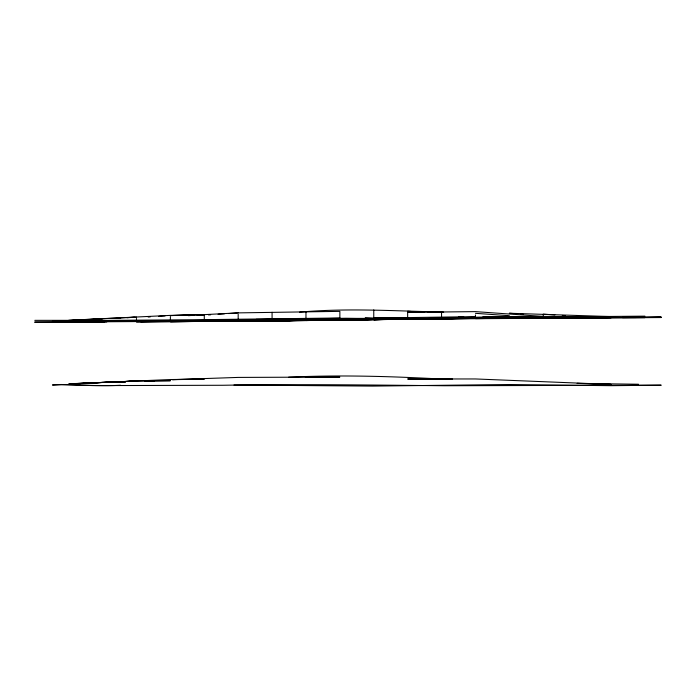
<?xml version="1.0" encoding="UTF-8"?>
<svg xmlns="http://www.w3.org/2000/svg" width="696" height="696" viewBox="0 0 696 696"><rect width="100%" height="100%" fill="white"/><g stroke="black" fill="none" stroke-linecap="round" stroke-linejoin="round"><path stroke-width="1.04" d="M117.424 318.437L120.599 318.211M126.959 317.759L134.371 317.228M188.39 315.671L191.565 315.445M198.986 314.914L238.18 312.878L339.865 311.364L339.865 318.751L256.18 319.334M208.522 314.94L210.636 314.792M218.048 314.279L224.408 313.835M228.645 313.539L238.18 312.878M299.611 312.165C346.869 307.841 394.24 311.016 441.551 312.017L443.674 312.156M274.189 319.099L272.075 319.246L276.312 319.116M148.144 317.019L150.258 316.88M158.731 316.332L165.091 315.923M74.072 383.844L109.028 382.147M68.695 320.29L170.381 315.384L204.285 314.775L204.285 319.655L68.695 320.673L102.59 318.811M136.486 317.132L68.695 320.343L34.8 320.343M74.124 383.853L80.632 383.54M305.292 377.11L339.865 377.032L238.18 377.415L172.382 379.668L204.285 379.129L170.381 379.538L91.237 382.922M102.59 382.4L72.941 383.714M135.468 381.086L88.357 383.07L91.881 382.948M87.339 383.096L69.765 383.861M136.486 381.008L108.167 382.287L130.3 381.312M68.695 383.792L134.424 381.147M79.292 320.256L68.695 320.595L79.292 320.473M204.285 314.531L170.381 315.575L194.749 315.001M111.404 382.052L116.11 381.904M204.285 321.465L305.97 320.064M196.864 314.949L204.285 314.775M314.105 319.76L251.273 320.839M34.8 322.187L305.97 320.551L373.761 319.264M339.865 319.664L272.075 320.96L140.722 321.813M272.075 320.917L305.97 320.238L272.075 320.882C393.249 319.621 514.448 316.932 635.605 317.507L661.2 316.976L622.311 317.359M305.97 320.551L373.761 319.447M339.865 319.96L401.305 319.116M441.551 318.559L422.611 318.907M373.761 309.903L373.761 318.081L475.446 316.637L475.446 314.957M339.865 319.847L305.97 320.465L411.893 319.116M406.595 319.107L373.761 319.655L404.48 319.116M238.18 321.352L417.191 319.116M422.489 319.02L644.931 317.654M339.865 320.012L238.18 321.117L493.49 318.063M349.862 319.534L326.032 319.699M368.114 319.255L379.955 319.116M373.761 319.577L405.542 319.107M373.761 319.69L407.656 319.168M109.194 382.452L125.28 382.226L102.59 382.452M204.285 319.655L339.865 317.985M339.865 318.751L382.235 318.176M422.489 318.881L493.481 318.037M407.656 319.273L509.342 317.994L441.551 318.846M407.656 317.472L407.656 312.356L475.446 311.625L543.245 316.428L611.036 316.724M76.673 321.822L52.426 321.97L457.142 318.142L661.2 317.515L622.529 317.646M422.698 318.716L452.896 318.42M509.342 317.872L499.858 317.985L539.757 317.663M644.931 316.149L577.141 316.724L577.141 315.88M154.442 380.851L144.777 380.921L170.381 380.721L136.486 381.043M120.495 385.236C97.875 386.689 74.803 383.922 52.426 385.001L61.239 384.496L93.212 385.61L222.581 385.271C296.496 384.027 370.385 385.01 444.265 385.741L661.2 385.184L611.036 385.68L509.342 384.523L372.404 386.097L233.969 385.027M407.656 312.356L424.603 312.182M427.779 312.156L441.551 312.017M482.867 316.854L519.938 316.506M77.291 321.387L65.337 320.734L52.426 321.134L158.497 321.047L346.034 318.255L407.656 319.038L484.259 317.019L543.245 316.741M68.695 321.909L104.713 321.9M136.486 321.7L192.67 321.204M541.914 317.646L603.51 317.411M577.141 317.881L509.342 318.429M577.141 317.985L543.245 318.35L577.141 318.046M577.141 318.185L611.036 317.828M288.666 377.189C339.657 374.779 390.604 376.301 441.551 379.05L407.656 378.998L475.446 378.955L611.036 384.427L577.141 383.418L638.493 384.244M174.461 320.734L140.557 321.021M260.2 320.073L350.854 319.664M444.265 318.533L458.29 318.42M372.404 319.56L362.433 319.629M170.381 321.474L204.285 321.204M136.486 321.97L238.18 321.056L207.46 321.187M458.499 317.063L463.797 317.028M207.486 320.465L249.916 320.143M241.564 320.891L249.116 320.856M68.695 322.187L106.827 321.9M102.59 321.926L34.8 322.065M475.446 318.394L543.245 317.994M373.761 318.081L407.656 318.081M440.873 379.033L452.583 379.059M599.378 316.515L601.501 316.515M603.615 316.523L611.036 316.584L509.342 313.252L513.578 313.548M603.519 317.602L543.245 317.585L509.342 316.784L509.342 315.723L475.446 313.322M608.513 384.166L599.404 383.966M407.656 311.243L410.831 311.451M416.13 311.808L421.428 312.156M543.245 314.113L554.895 314.931M562.307 315.445L565.483 315.671M521 314.07L523.114 314.227M506.166 316.349L509.342 316.567M365.287 317.698L373.761 318.298M543.245 315.044L543.245 316.428M441.551 311.939L441.551 317.028M305.97 311.712L305.97 318.42M272.075 312.26L272.075 318.899M238.18 314.296L238.18 319.342M170.381 316.602L170.381 319.856M136.486 318.481L136.486 320.151M204.285 321.378L170.381 321.7L272.075 320.786L204.285 321.378M509.342 318.298L475.446 318.559L509.342 318.316"/></g></svg>
